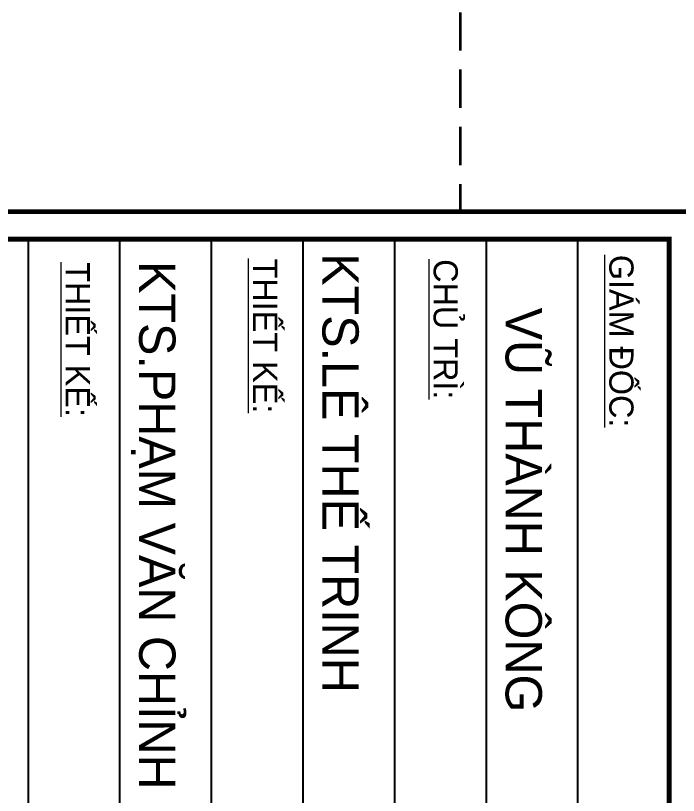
# Model space of a CAD drawing. Header units: millimetres. Extents: x 1336014 to 2939047, y -333549 to -60566.
# Drawn here: x 1438365 to 1440535, y -194387 to -191835 of the extents above; entities that cross this region are included whole.
import ezdxf
from ezdxf.enums import TextEntityAlignment as Align

# ---------------------------------------------------------------- set-up
doc = ezdxf.new("R2010")
doc.units = ezdxf.units.MM
doc.header["$MEASUREMENT"] = 0
doc.linetypes.add('$1$HIDDEN', pattern=[0.375, 0.25, -0.125])
for name, color, linetype, lineweight in [('01.Cut', 255, 'Continuous', 35), ('05.Text', 253, 'Continuous', 18), ('11.Khung bo', 32, 'Continuous', 50), ('12.Khung', 36, 'Continuous', 25)]:
    doc.layers.add(name, color=color, linetype=linetype, lineweight=lineweight)
doc.styles.add('VnAvantH', font='')
doc.styles.get('VnAvantH').set_extended_font_data('.VnAvantH')

# ---------------------------------------------------------------- blocks, each defined once
blk = doc.blocks.new('100')
at = {"layer": '11.Khung bo', "const_width": 26.7}
for points in [[(1860913, -945239.8), (1860913, -916940.1), (1896062.6, -916940.1), (1896062.6, -945239.8)], [(1860913, -945239.8), (1860913, -916940.1), (1896062.6, -916940.1), (1896062.6, -945239.8)], [(1860913, -945239.8), (1860913, -916940.1), (1896062.6, -916940.1), (1896062.6, -945239.8)], [(1896212.6, -936839.9), (1901212.6, -936839.9), (1901212.6, -929840), (1896212.6, -929840)], [(1896212.6, -936839.9), (1901212.6, -936839.9), (1901212.6, -929840), (1896212.6, -929840)], [(1896212.6, -936839.9), (1901212.6, -936839.9), (1901212.6, -929840), (1896212.6, -929840)]]:
    blk.add_lwpolyline(points, close=True, dxfattribs=at)
at = {"layer": '12.Khung'}
for p, q in [((1896212.6, -930340), (1899398.9, -930340)), ((1896212.6, -930340), (1899398.9, -930340)), ((1896212.6, -930340), (1899398.9, -930340)), ((1896212.6, -930839.9), (1901212.6, -930839.9)), ((1896212.6, -930839.9), (1901212.6, -930839.9)), ((1896212.6, -930839.9), (1901212.6, -930839.9)), ((1896212.6, -931339.9), (1899398.9, -931339.9)), ((1896212.6, -931339.9), (1899398.9, -931339.9)), ((1896212.6, -931339.9), (1899398.9, -931339.9)), ((1896212.6, -931839.9), (1901212.6, -931839.9)), ((1896212.6, -931839.9), (1901212.6, -931839.9)), ((1896212.6, -931839.9), (1901212.6, -931839.9)), ((1896212.6, -932339.9), (1899398.9, -932339.9)), ((1896212.6, -932339.9), (1899398.9, -932339.9)), ((1896212.6, -932339.9), (1899398.9, -932339.9)), ((1896212.6, -932839.9), (1901212.6, -932839.9)), ((1896212.6, -932839.9), (1901212.6, -932839.9)), ((1896212.6, -932839.9), (1901212.6, -932839.9)), ((1896212.6, -933339.9), (1899398.9, -933339.9)), ((1896212.6, -933339.9), (1899398.9, -933339.9)), ((1896212.6, -933339.9), (1899398.9, -933339.9))]:
    blk.add_line(p, q, dxfattribs=at)
at = {"layer": '05.Text', "style": 'VnAvantH'}
for s, p in [('%%Ugi¸m ®èc:', (1896298.1, -930167.1)), ('%%Uchñ tr×:', (1896321.9, -931126.2)), ('%%UthiÕt kÕ:', (1896318.8, -932111.3)), ('%%UthiÕt kÕ:', (1896338.7, -933134.4))]:
    blk.add_text(s, height=131.999, dxfattribs=at).set_placement(p)
for s, p in [('vò thµnh k«ng', (1898793.1, -930733.3)), ('KTS.lª thÕ trinh', (1898687.2, -931733.2)), ('KTS.PH¹M V¡N CHØNH', (1899215.3, -932733.2))]:
    blk.add_text(s, height=197.998, dxfattribs=at).set_placement(p, align=Align.RIGHT)

msp = doc.modelspace()

# ---------------------------------------------------------------- linework, layer by layer
at = {"layer": '01.Cut', "color": 6, "linetype": '$1$HIDDEN', "ltscale": 500}
msp.add_lwpolyline([(1439821, -171386.7), (1439821, -192476.5)], dxfattribs=at)

# ---------------------------------------------------------------- block references
at = {"layer": '05.Text', "xscale": 0.6, "yscale": 0.6, "zscale": 0.6, "rotation": 270}
msp.add_blockref('100', (1998409.4, 945161.1), dxfattribs=at)

doc.saveas('drawing.dxf')
